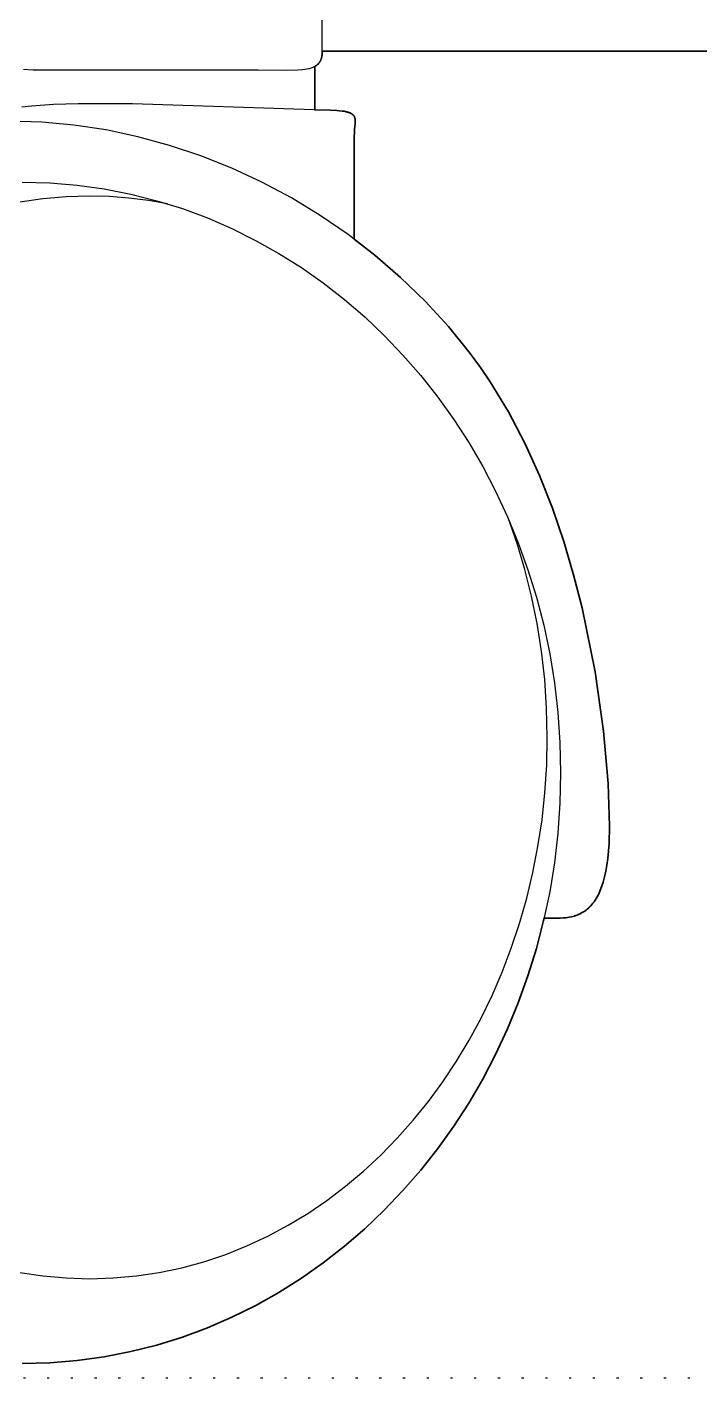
# Model space of a CAD drawing. Header units: millimetres. Extents: x 0 to 1842, y -1115 to 1018.
# Drawn here: x 584.3 to 615.5, y 0 to 62.6 of the extents above; entities that cross this region are included whole.
import ezdxf

# ---------------------------------------------------------------- set-up
doc = ezdxf.new("R2010")
doc.units = ezdxf.units.MM
doc.linetypes.add('Dots', pattern=[1, 0, -1])
doc.layers.add('Blocks', color=7, linetype='Continuous')
for name, color, linetype, lineweight, true_color in [('Blocks$Inner', 7, 'Continuous', 25, 0x007f00), ('Blocks$Outline', 7, 'Continuous', 35, 0xff3f3f), ('Groud', 7, 'Dots', 25, 0x243775)]:
    doc.layers.add(name, color=color, linetype=linetype, lineweight=lineweight, true_color=true_color)

# ---------------------------------------------------------------- blocks, each defined once
blk = doc.blocks.new('Oxford High Office Chair Front')
at = {"layer": 'Blocks$Inner'}
blk.add_line((599.441, 52.76), (599.441, 57.521), dxfattribs=at)
for points in [[(584.108, 60.636), (584.548, 60.619), (585.109, 60.615), (594.982, 60.615), (596.312, 60.602), (596.825, 60.611), (597.044, 60.627), (597.145, 60.639), (597.24, 60.653), (597.328, 60.671), (597.37, 60.681), (597.411, 60.692), (597.488, 60.716), (597.524, 60.73), (597.525, 60.73), (597.526, 60.731), (597.527, 60.731), (597.528, 60.731), (597.53, 60.732), (597.531, 60.732), (597.532, 60.733), (597.533, 60.734), (597.534, 60.734), (597.535, 60.734), (597.536, 60.735), (597.537, 60.735), (597.538, 60.736), (597.539, 60.736), (597.54, 60.736), (597.542, 60.737), (597.559, 60.745), (597.592, 60.76), (597.624, 60.777), (597.625, 60.777), (597.626, 60.778), (597.627, 60.779), (597.628, 60.779), (597.628, 60.78), (597.629, 60.78), (597.63, 60.781), (597.632, 60.781), (597.633, 60.782), (597.633, 60.782), (597.635, 60.783), (597.636, 60.784), (597.637, 60.784), (597.638, 60.785), (597.639, 60.786), (597.64, 60.786), (597.641, 60.787), (597.642, 60.787), (597.643, 60.788), (597.644, 60.788), (597.645, 60.789), (597.646, 60.789), (597.647, 60.79), (597.648, 60.791), (597.649, 60.791), (597.649, 60.792), (597.65, 60.792), (597.651, 60.793), (597.652, 60.793), (597.653, 60.794), (597.654, 60.795), (597.655, 60.795), (597.656, 60.796), (597.657, 60.796), (597.658, 60.797), (597.659, 60.798), (597.66, 60.798), (597.66, 60.799), (597.661, 60.799), (597.662, 60.8), (597.663, 60.801), (597.664, 60.801), (597.665, 60.802), (597.666, 60.802), (597.667, 60.803), (597.668, 60.803), (597.669, 60.804), (597.67, 60.804), (597.67, 60.805), (597.671, 60.806), (597.672, 60.807), (597.673, 60.807), (597.674, 60.808), (597.675, 60.809), (597.676, 60.809), (597.677, 60.81), (597.678, 60.81), (597.679, 60.811), (597.679, 60.811), (597.68, 60.812), (597.681, 60.813), (597.682, 60.813), (597.683, 60.814), (597.697, 60.824), (597.698, 60.824), (597.699, 60.825), (597.7, 60.825), (597.7, 60.826), (597.701, 60.827), (597.702, 60.828), (597.703, 60.828), (597.704, 60.829), (597.705, 60.829), (597.705, 60.83), (597.706, 60.831), (597.707, 60.832), (597.708, 60.832), (597.709, 60.832), (597.71, 60.833), (597.71, 60.834), (597.736, 60.855), (597.761, 60.878), (597.784, 60.902), (597.806, 60.927), (597.826, 60.953), (597.836, 60.967), (597.845, 60.981), (597.854, 60.996), (597.854, 60.996), (597.855, 60.998), (597.855, 60.998), (597.856, 60.999), (597.856, 61), (597.857, 61.001), (597.857, 61.002), (597.858, 61.002), (597.858, 61.004), (597.859, 61.005), (597.859, 61.006), (597.86, 61.007), (597.86, 61.008), (597.861, 61.008), (597.862, 61.009), (597.862, 61.01), (597.863, 61.011), (597.863, 61.012), (597.864, 61.014), (597.865, 61.015), (597.865, 61.016), (597.866, 61.017), (597.866, 61.018), (597.867, 61.019), (597.867, 61.02), (597.868, 61.021), (597.868, 61.021), (597.869, 61.023), (597.869, 61.023), (597.87, 61.024), (597.87, 61.025), (597.871, 61.026), (597.871, 61.027), (597.871, 61.028), (597.872, 61.029), (597.873, 61.031), (597.873, 61.031), (597.874, 61.032), (597.874, 61.033), (597.875, 61.034), (597.875, 61.035), (597.876, 61.036), (597.876, 61.037), (597.877, 61.038), (597.877, 61.039), (597.878, 61.04), (597.878, 61.041), (597.878, 61.042), (597.879, 61.043), (597.879, 61.044), (597.88, 61.045), (597.88, 61.046), (597.881, 61.047), (597.882, 61.048), (597.882, 61.049), (597.885, 61.057), (597.886, 61.058), (597.887, 61.058), (597.887, 61.06), (597.888, 61.061), (597.888, 61.062), (597.888, 61.063), (597.889, 61.064), (597.889, 61.065), (597.889, 61.066), (597.89, 61.067), (597.89, 61.068), (597.891, 61.069), (597.891, 61.07), (597.892, 61.071), (597.892, 61.072), (597.893, 61.073), (597.899, 61.09), (597.906, 61.107), (597.906, 61.107), (597.906, 61.108), (597.907, 61.11), (597.907, 61.111), (597.908, 61.112), (597.908, 61.113), (597.908, 61.114), (597.909, 61.115), (597.909, 61.116), (597.909, 61.117), (597.91, 61.118), (597.91, 61.119), (597.91, 61.12), (597.911, 61.122), (597.912, 61.123), (597.912, 61.124), (597.917, 61.141), (597.918, 61.143), (597.918, 61.144), (597.919, 61.145), (597.919, 61.146), (597.919, 61.147), (597.92, 61.148), (597.92, 61.149), (597.92, 61.151), (597.92, 61.152), (597.921, 61.153), (597.921, 61.154), (597.921, 61.155), (597.922, 61.156), (597.922, 61.157), (597.922, 61.158), (597.923, 61.16), (597.923, 61.161), (597.923, 61.162), (597.924, 61.163), (597.924, 61.164), (597.925, 61.166), (597.925, 61.167), (597.925, 61.167), (597.925, 61.169), (597.926, 61.17), (597.926, 61.171), (597.926, 61.172), (597.927, 61.174), (597.927, 61.175), (597.927, 61.176), (597.928, 61.177), (597.928, 61.178), (597.937, 61.216), (597.944, 61.256), (597.951, 61.298), (597.955, 61.341), (597.959, 61.386), (597.961, 61.481), (704.624, 61.481)], [(597.961, 61.481), (597.961, 78.988)], [(597.607, 60.777), (597.607, 58.758)], [(599.441, 57.521), (599.447, 57.698), (599.459, 57.858), (599.484, 58.132), (599.487, 58.191), (599.487, 58.192), (599.487, 58.193), (599.487, 58.194), (599.487, 58.195), (599.487, 58.198), (599.487, 58.199), (599.487, 58.2), (599.487, 58.201), (599.487, 58.202), (599.487, 58.203), (599.487, 58.204), (599.487, 58.205), (599.487, 58.206), (599.487, 58.207), (599.487, 58.208), (599.487, 58.208), (599.487, 58.209), (599.487, 58.21), (599.487, 58.211), (599.488, 58.212), (599.487, 58.212), (599.487, 58.213), (599.487, 58.215), (599.487, 58.215), (599.487, 58.216), (599.487, 58.219), (599.488, 58.22), (599.487, 58.221), (599.487, 58.222), (599.487, 58.223), (599.487, 58.224), (599.487, 58.225), (599.487, 58.226), (599.487, 58.227), (599.487, 58.227), (599.487, 58.228), (599.487, 58.229), (599.487, 58.229), (599.487, 58.231), (599.487, 58.231), (599.487, 58.232), (599.487, 58.233), (599.487, 58.247), (599.487, 58.247), (599.487, 58.249), (599.487, 58.249), (599.487, 58.25), (599.487, 58.251), (599.487, 58.252), (599.487, 58.253), (599.487, 58.254), (599.487, 58.254), (599.487, 58.255), (599.487, 58.256), (599.487, 58.257), (599.487, 58.258), (599.487, 58.259), (599.487, 58.26), (599.487, 58.26), (599.487, 58.261), (599.487, 58.262), (599.487, 58.263), (599.486, 58.263), (599.486, 58.265), (599.486, 58.265), (599.486, 58.266), (599.486, 58.267), (599.487, 58.268), (599.486, 58.269), (599.486, 58.269), (599.486, 58.27), (599.486, 58.271), (599.486, 58.272), (599.486, 58.272), (599.486, 58.273), (599.486, 58.274), (599.486, 58.275), (599.486, 58.276), (599.486, 58.277), (599.486, 58.278), (599.486, 58.279), (599.486, 58.28), (599.486, 58.28), (599.485, 58.281), (599.486, 58.282), (599.486, 58.283), (599.485, 58.284), (599.485, 58.285), (599.485, 58.285), (599.485, 58.286), (599.485, 58.287), (599.485, 58.288), (599.485, 58.289), (599.485, 58.289), (599.485, 58.29), (599.485, 58.291), (599.485, 58.292), (599.485, 58.292), (599.484, 58.293), (599.485, 58.294), (599.484, 58.295), (599.485, 58.296), (599.484, 58.297), (599.484, 58.297), (599.484, 58.298), (599.484, 58.299), (599.484, 58.3), (599.484, 58.301), (599.484, 58.302), (599.484, 58.302), (599.484, 58.303), (599.484, 58.303), (599.483, 58.304), (599.483, 58.305), (599.484, 58.306), (599.483, 58.307), (599.483, 58.307), (599.483, 58.309), (599.483, 58.309), (599.483, 58.31), (599.483, 58.31), (599.483, 58.312), (599.481, 58.324), (599.481, 58.324), (599.481, 58.325), (599.481, 58.326), (599.481, 58.327), (599.481, 58.328), (599.481, 58.328), (599.481, 58.329), (599.481, 58.329), (599.48, 58.331), (599.48, 58.332), (599.48, 58.332), (599.48, 58.333), (599.48, 58.333), (599.48, 58.334), (599.48, 58.335), (599.479, 58.336), (599.48, 58.336), (599.479, 58.337), (599.479, 58.338), (599.479, 58.339), (599.479, 58.339), (599.479, 58.34), (599.479, 58.341), (599.478, 58.342), (599.478, 58.343), (599.478, 58.344), (599.478, 58.344), (599.478, 58.344), (599.478, 58.345), (599.478, 58.346), (599.478, 58.347), (599.477, 58.348), (599.478, 58.348), (599.477, 58.349), (599.477, 58.35), (599.477, 58.351), (599.477, 58.352), (599.477, 58.352), (599.476, 58.353), (599.476, 58.354), (599.476, 58.354), (599.476, 58.355), (599.476, 58.356), (599.476, 58.357), (599.475, 58.357), (599.475, 58.358), (599.475, 58.359), (599.475, 58.359), (599.475, 58.36), (599.475, 58.361), (599.475, 58.362), (599.474, 58.362), (599.474, 58.363), (599.474, 58.364), (599.474, 58.365), (599.474, 58.365), (599.473, 58.366), (599.473, 58.367), (599.473, 58.367), (599.473, 58.368), (599.473, 58.368), (599.473, 58.369), (599.472, 58.37), (599.472, 58.371), (599.472, 58.372), (599.472, 58.372), (599.472, 58.373), (599.472, 58.374), (599.472, 58.375), (599.471, 58.375), (599.471, 58.376), (599.471, 58.377), (599.471, 58.377), (599.471, 58.378), (599.471, 58.379), (599.47, 58.379), (599.47, 58.38), (599.47, 58.381), (599.47, 58.382), (599.47, 58.382), (599.47, 58.383), (599.469, 58.384), (599.469, 58.384), (599.469, 58.385), (599.468, 58.385), (599.468, 58.386), (599.468, 58.387), (599.468, 58.388), (599.468, 58.388), (599.467, 58.389), (599.467, 58.39), (599.467, 58.39), (599.467, 58.391), (599.467, 58.392), (599.467, 58.393), (599.466, 58.393), (599.466, 58.394), (599.466, 58.395), (599.466, 58.396), (599.465, 58.396), (599.465, 58.397), (599.465, 58.397), (599.465, 58.398), (599.464, 58.398), (599.464, 58.399), (599.464, 58.4), (599.464, 58.401), (599.464, 58.401), (599.463, 58.402), (599.463, 58.403), (599.463, 58.404), (599.463, 58.404), (599.463, 58.405), (599.462, 58.406), (599.462, 58.406), (599.462, 58.407), (599.462, 58.407), (599.461, 58.408), (599.461, 58.409), (599.461, 58.409), (599.461, 58.41), (599.46, 58.411), (599.46, 58.412), (599.46, 58.412), (599.459, 58.413), (599.459, 58.413), (599.459, 58.414), (599.459, 58.415), (599.455, 58.425), (599.454, 58.426), (599.454, 58.427), (599.454, 58.427), (599.453, 58.428), (599.453, 58.428), (599.453, 58.429), (599.452, 58.43), (599.452, 58.43), (599.452, 58.431), (599.452, 58.432), (599.452, 58.433), (599.451, 58.433), (599.451, 58.434), (599.451, 58.434), (599.45, 58.435), (599.45, 58.436), (599.45, 58.436), (599.45, 58.437), (599.449, 58.437), (599.449, 58.438), (599.448, 58.439), (599.448, 58.439), (599.448, 58.44), (599.448, 58.441), (599.448, 58.441), (599.447, 58.442), (599.447, 58.442), (599.447, 58.443), (599.446, 58.444), (599.446, 58.445), (599.445, 58.445), (599.445, 58.446), (599.445, 58.446), (599.444, 58.447), (599.444, 58.448), (599.444, 58.448), (599.444, 58.449), (599.443, 58.449), (599.443, 58.45), (599.443, 58.45), (599.442, 58.451), (599.442, 58.452), (599.441, 58.452), (599.441, 58.453), (599.441, 58.453), (599.44, 58.454), (599.44, 58.456), (599.44, 58.456), (599.439, 58.457), (599.439, 58.457), (599.439, 58.458), (599.438, 58.458), (599.438, 58.459), (599.437, 58.46), (599.437, 58.46), (599.437, 58.461), (599.437, 58.461), (599.436, 58.462), (599.436, 58.463), (599.436, 58.463), (599.435, 58.464), (599.435, 58.465), (599.434, 58.465), (599.434, 58.466), (599.433, 58.466), (599.433, 58.467), (599.433, 58.468), (599.432, 58.468), (599.432, 58.469), (599.432, 58.469), (599.431, 58.47), (599.431, 58.471), (599.431, 58.471), (599.43, 58.472), (599.43, 58.472), (599.429, 58.473), (599.429, 58.474), (599.429, 58.474), (599.428, 58.475), (599.428, 58.476), (599.427, 58.476), (599.427, 58.476), (599.427, 58.477), (599.426, 58.478), (599.426, 58.479), (599.425, 58.479), (599.425, 58.479), (599.425, 58.48), (599.424, 58.48), (599.424, 58.481), (599.423, 58.482), (599.423, 58.482), (599.422, 58.483), (599.422, 58.484), (599.422, 58.484), (599.421, 58.485), (599.421, 58.485), (599.42, 58.486), (599.42, 58.487), (599.42, 58.487), (599.419, 58.487), (599.419, 58.488), (599.418, 58.489), (599.418, 58.489), (599.418, 58.49), (599.417, 58.491), (599.417, 58.491), (599.415, 58.493), (599.414, 58.494), (599.414, 58.494), (599.414, 58.495), (599.413, 58.496), (599.412, 58.496), (599.412, 58.497), (599.412, 58.497), (599.411, 58.498), (599.411, 58.498), (599.41, 58.499), (599.41, 58.499), (599.409, 58.5), (599.409, 58.501), (599.409, 58.501), (599.408, 58.502), (599.408, 58.502), (599.407, 58.503), (599.407, 58.503), (599.406, 58.504), (599.406, 58.504), (599.405, 58.505), (599.405, 58.506), (599.404, 58.506), (599.404, 58.507), (599.403, 58.507), (599.403, 58.508), (599.403, 58.509), (599.402, 58.509), (599.401, 58.51), (599.401, 58.51), (599.4, 58.51), (599.4, 58.511), (599.399, 58.511), (599.399, 58.512), (599.399, 58.513), (599.398, 58.513), (599.398, 58.513), (599.397, 58.514), (599.397, 58.515), (599.396, 58.515), (599.396, 58.516), (599.395, 58.517), (599.394, 58.517), (599.394, 58.517), (599.393, 58.518), (599.393, 58.519), (599.392, 58.519), (599.392, 58.52), (599.391, 58.52), (599.391, 58.521), (599.39, 58.521), (599.389, 58.522), (599.389, 58.522), (599.388, 58.523), (599.388, 58.523), (599.388, 58.524), (599.387, 58.525), (599.386, 58.525), (599.386, 58.526), (599.385, 58.526), (599.384, 58.527), (599.384, 58.528), (599.383, 58.528), (599.365, 58.544), (599.344, 58.56), (599.344, 58.56), (599.343, 58.561), (599.343, 58.561), (599.342, 58.562), (599.341, 58.562), (599.341, 58.563), (599.34, 58.563), (599.339, 58.564), (599.334, 58.568), (599.333, 58.568), (599.332, 58.568), (599.332, 58.569), (599.331, 58.569), (599.33, 58.57), (599.329, 58.57), (599.328, 58.571), (599.328, 58.571), (599.327, 58.572), (599.326, 58.572), (599.326, 58.573), (599.325, 58.573), (599.324, 58.573), (599.324, 58.574), (599.323, 58.574), (599.322, 58.575), (599.31, 58.582), (599.309, 58.582), (599.309, 58.583), (599.308, 58.583), (599.307, 58.584), (599.307, 58.584), (599.305, 58.585), (599.305, 58.585), (599.304, 58.585), (599.303, 58.586), (599.303, 58.586), (599.302, 58.587), (599.301, 58.587), (599.3, 58.588), (599.3, 58.588), (599.299, 58.589), (599.298, 58.589), (599.297, 58.59), (599.296, 58.59), (599.295, 58.59), (599.295, 58.591), (599.294, 58.591), (599.293, 58.592), (599.292, 58.592), (599.292, 58.593), (599.291, 58.593), (599.29, 58.593), (599.289, 58.594), (599.288, 58.594), (599.287, 58.595), (599.286, 58.595), (599.286, 58.596), (599.285, 58.596), (599.271, 58.603), (599.271, 58.603), (599.27, 58.604), (599.269, 58.604), (599.268, 58.604), (599.267, 58.605), (599.266, 58.605), (599.265, 58.606), (599.264, 58.606), (599.263, 58.606), (599.263, 58.607), (599.262, 58.607), (599.261, 58.608), (599.26, 58.608), (599.259, 58.608), (599.258, 58.609), (599.257, 58.609), (599.256, 58.61), (599.256, 58.61), (599.254, 58.611), (599.253, 58.611), (599.253, 58.611), (599.252, 58.612), (599.251, 58.612), (599.25, 58.613), (599.249, 58.613), (599.248, 58.614), (599.248, 58.614), (599.246, 58.614), (599.246, 58.615), (599.245, 58.615), (599.244, 58.615), (599.243, 58.615), (599.242, 58.616), (599.241, 58.616), (599.24, 58.617), (599.239, 58.617), (599.238, 58.618), (599.237, 58.618), (599.236, 58.619), (599.235, 58.619), (599.228, 58.622), (599.226, 58.622), (599.226, 58.623), (599.225, 58.623), (599.224, 58.623), (599.223, 58.624), (599.222, 58.624), (599.221, 58.625), (599.22, 58.625), (599.219, 58.625), (599.218, 58.626), (599.217, 58.626), (599.216, 58.626), (599.215, 58.627), (599.214, 58.627), (599.213, 58.628), (599.212, 58.628), (599.179, 58.64), (599.143, 58.651), (599.142, 58.651), (599.141, 58.651), (599.139, 58.652), (599.138, 58.652), (599.137, 58.652), (599.136, 58.653), (599.135, 58.653), (599.134, 58.653), (599.132, 58.654), (599.131, 58.654), (599.13, 58.654), (599.129, 58.655), (599.128, 58.655), (599.127, 58.655), (599.125, 58.655), (599.124, 58.656), (599.123, 58.656), (599.122, 58.656), (599.12, 58.657), (599.119, 58.657), (599.118, 58.657), (599.117, 58.658), (599.116, 58.658), (599.115, 58.658), (599.105, 58.661), (599.104, 58.661), (599.102, 58.662), (599.101, 58.662), (599.099, 58.662), (599.098, 58.663), (599.097, 58.663), (599.096, 58.663), (599.095, 58.664), (599.094, 58.664), (599.092, 58.664), (599.091, 58.664), (599.09, 58.665), (599.088, 58.665), (599.087, 58.665), (599.086, 58.665), (599.085, 58.666), (599.083, 58.666), (599.082, 58.667), (599.081, 58.667), (599.079, 58.667), (599.078, 58.667), (599.077, 58.668), (599.076, 58.668), (599.074, 58.668), (599.073, 58.669), (599.072, 58.669), (599.071, 58.669), (599.069, 58.669), (599.068, 58.67), (599.066, 58.67), (599.064, 58.67), (598.974, 58.689), (598.874, 58.704), (598.636, 58.729), (598.346, 58.746), (597.588, 58.758), (589.161, 59.043), (586.635, 59.04), (585.493, 59.001), (584.475, 58.931), (584.024, 58.882)], [(608.245, 21.304), (608.746, 21.299), (609.004, 21.305), (609.134, 21.313), (609.262, 21.327), (609.391, 21.346), (609.519, 21.372), (609.645, 21.405), (609.648, 21.406), (609.65, 21.406), (609.651, 21.407), (609.653, 21.407), (609.655, 21.408), (609.658, 21.409), (609.659, 21.409), (609.661, 21.41), (609.664, 21.41), (609.665, 21.411), (609.667, 21.412), (609.669, 21.412), (609.671, 21.413), (609.673, 21.413), (609.675, 21.414), (609.677, 21.415), (609.708, 21.425), (609.771, 21.447), (609.772, 21.448), (609.774, 21.448), (609.776, 21.449), (609.778, 21.45), (609.78, 21.451), (609.782, 21.452), (609.784, 21.452), (609.786, 21.453), (609.787, 21.454), (609.789, 21.455), (609.791, 21.455), (609.794, 21.456), (609.795, 21.457), (609.797, 21.458), (609.799, 21.458), (609.801, 21.459), (609.832, 21.472), (609.893, 21.499), (609.894, 21.5), (609.896, 21.5), (609.898, 21.501), (609.9, 21.502), (609.902, 21.503), (609.904, 21.504), (609.906, 21.505), (609.908, 21.506), (609.91, 21.507), (609.911, 21.507), (609.913, 21.509), (609.915, 21.51), (609.923, 21.513), (609.953, 21.529), (610.013, 21.561), (610.072, 21.596), (610.129, 21.635), (610.187, 21.676), (610.243, 21.721), (610.298, 21.769), (610.326, 21.795), (610.327, 21.796), (610.329, 21.798), (610.331, 21.799), (610.332, 21.801), (610.339, 21.808), (610.341, 21.809), (610.342, 21.811), (610.344, 21.812), (610.346, 21.814), (610.347, 21.816), (610.349, 21.818), (610.352, 21.821), (610.354, 21.823), (610.356, 21.824), (610.358, 21.826), (610.359, 21.827), (610.361, 21.829), (610.363, 21.831), (610.364, 21.832), (610.366, 21.834), (610.368, 21.836), (610.369, 21.838), (610.371, 21.839), (610.373, 21.841), (610.374, 21.843), (610.376, 21.844), (610.379, 21.848), (610.392, 21.862), (610.406, 21.876), (610.458, 21.935), (610.509, 21.997), (610.559, 22.064), (610.607, 22.135), (610.655, 22.209), (610.701, 22.289), (610.746, 22.373), (610.789, 22.461), (610.83, 22.554), (610.909, 22.753), (610.981, 22.974), (611.046, 23.215), (611.104, 23.478), (611.154, 23.764), (611.195, 24.074), (611.253, 24.769), (611.273, 25.572), (611.209, 27.548), (610.997, 29.968), (610.605, 32.718), (610, 35.686), (609.608, 37.216), (609.151, 38.759), (608.625, 40.299), (608.025, 41.822), (607.349, 43.316), (606.591, 44.764), (605.749, 46.154), (605.294, 46.823), (604.816, 47.471), (603.804, 48.713), (602.727, 49.888), (601.59, 50.992), (600.397, 52.024), (599.152, 52.983), (597.862, 53.867), (596.53, 54.675), (595.162, 55.405), (593.761, 56.055), (592.334, 56.623), (590.883, 57.109), (589.415, 57.51), (587.934, 57.824), (586.444, 58.051), (584.951, 58.188), (583.459, 58.235)], [(584.051, 55.41), (585.335, 55.375), (586.602, 55.269), (587.851, 55.095), (589.08, 54.854), (590.288, 54.549), (591.472, 54.179), (592.632, 53.749), (593.765, 53.259), (594.87, 52.711), (595.947, 52.107), (596.992, 51.447), (598.005, 50.736), (598.983, 49.972), (599.926, 49.16), (600.832, 48.3), (601.699, 47.393), (602.524, 46.442), (603.309, 45.449), (604.05, 44.415), (604.746, 43.342), (605.395, 42.231), (605.996, 41.085), (606.547, 39.905), (607.047, 38.692), (607.494, 37.449), (607.886, 36.177), (608.223, 34.879), (608.501, 33.554), (608.721, 32.206), (608.879, 30.836), (608.976, 29.446), (609.008, 28.038), (608.976, 26.629), (608.879, 25.239), (608.721, 23.869), (608.501, 22.521), (608.222, 21.197), (607.886, 19.897), (607.494, 18.626), (607.047, 17.383), (606.547, 16.171), (605.996, 14.99), (605.395, 13.844), (604.746, 12.733), (604.05, 11.66), (603.309, 10.626), (602.525, 9.633), (601.699, 8.682), (600.832, 7.776), (599.926, 6.916), (598.983, 6.103), (598.005, 5.34), (596.992, 4.627), (595.947, 3.968), (594.871, 3.364), (593.765, 2.816), (592.632, 2.326), (591.472, 1.895), (590.288, 1.527), (589.08, 1.221), (587.851, 0.98), (586.602, 0.806), (585.335, 0.7), (584.051, 0.665)], [(590.781, 54.403), (589.895, 54.56), (588.997, 54.673), (588.089, 54.742), (587.17, 54.765), (586.078, 54.732), (585.001, 54.635), (583.939, 54.476)], [(583.939, 4.889), (585.001, 4.729), (586.078, 4.633), (587.17, 4.6), (588.263, 4.633), (589.34, 4.729), (590.402, 4.889), (591.447, 5.11), (592.473, 5.389), (593.481, 5.728), (594.467, 6.122), (595.43, 6.572), (596.37, 7.073), (597.285, 7.627), (598.174, 8.231), (599.035, 8.884), (599.867, 9.583), (600.668, 10.328), (601.438, 11.117), (602.175, 11.947), (602.878, 12.818), (603.545, 13.728), (604.175, 14.675), (604.766, 15.659), (605.318, 16.677), (605.829, 17.727), (606.298, 18.809), (606.723, 19.92), (607.103, 21.059), (607.436, 22.224), (607.722, 23.414), (607.959, 24.628), (608.146, 25.863), (608.281, 27.119), (608.363, 28.392), (608.39, 29.683), (608.36, 31.032), (608.271, 32.361), (608.124, 33.67), (607.92, 34.957), (607.662, 36.22), (607.351, 37.457), (606.988, 38.667), (606.575, 39.848)]]:
    blk.add_lwpolyline(points, dxfattribs=at)
at = {"layer": 'Blocks$Outline'}
for points in [[(698.855, 61.481), (597.961, 61.481), (597.959, 61.386), (597.955, 61.341), (597.951, 61.298), (597.944, 61.256), (597.937, 61.216), (597.928, 61.178), (597.928, 61.177), (597.927, 61.176), (597.927, 61.175), (597.927, 61.174), (597.926, 61.172), (597.926, 61.171), (597.926, 61.17), (597.925, 61.169), (597.925, 61.167), (597.925, 61.167), (597.925, 61.166), (597.924, 61.164), (597.924, 61.163), (597.923, 61.162), (597.923, 61.161), (597.923, 61.16), (597.922, 61.158), (597.922, 61.157), (597.922, 61.156), (597.921, 61.155), (597.921, 61.154), (597.921, 61.153), (597.92, 61.152), (597.92, 61.151), (597.92, 61.149), (597.92, 61.148), (597.919, 61.147), (597.919, 61.146), (597.919, 61.145), (597.918, 61.144), (597.918, 61.143), (597.917, 61.141), (597.912, 61.124), (597.912, 61.123), (597.911, 61.122), (597.91, 61.12), (597.91, 61.119), (597.91, 61.118), (597.909, 61.117), (597.909, 61.116), (597.909, 61.115), (597.908, 61.114), (597.908, 61.113), (597.908, 61.112), (597.907, 61.111), (597.907, 61.11), (597.906, 61.108), (597.906, 61.107), (597.906, 61.107), (597.899, 61.09), (597.893, 61.073), (597.892, 61.072), (597.892, 61.071), (597.891, 61.07), (597.891, 61.069), (597.89, 61.068), (597.89, 61.067), (597.889, 61.066), (597.889, 61.065), (597.889, 61.064), (597.888, 61.063), (597.888, 61.062), (597.888, 61.061), (597.887, 61.06), (597.887, 61.058), (597.886, 61.058), (597.885, 61.057), (597.882, 61.049), (597.882, 61.048), (597.881, 61.047), (597.88, 61.046), (597.88, 61.045), (597.879, 61.044), (597.879, 61.043), (597.878, 61.042), (597.878, 61.041), (597.878, 61.04), (597.877, 61.039), (597.877, 61.038), (597.876, 61.037), (597.876, 61.036), (597.875, 61.035), (597.875, 61.034), (597.874, 61.033), (597.874, 61.032), (597.873, 61.031), (597.873, 61.031), (597.872, 61.029), (597.871, 61.028), (597.871, 61.027), (597.871, 61.026), (597.87, 61.025), (597.87, 61.024), (597.869, 61.023), (597.869, 61.023), (597.868, 61.021), (597.868, 61.021), (597.867, 61.02), (597.867, 61.019), (597.866, 61.018), (597.866, 61.017), (597.865, 61.016), (597.865, 61.015), (597.864, 61.014), (597.863, 61.012), (597.863, 61.011), (597.862, 61.01), (597.862, 61.009), (597.861, 61.008), (597.86, 61.008), (597.86, 61.007), (597.859, 61.006), (597.859, 61.005), (597.858, 61.004), (597.858, 61.002), (597.857, 61.002), (597.857, 61.001), (597.856, 61), (597.856, 60.999), (597.855, 60.998), (597.855, 60.998), (597.854, 60.996), (597.854, 60.996), (597.845, 60.981), (597.836, 60.967), (597.826, 60.953), (597.806, 60.927), (597.784, 60.902), (597.761, 60.878), (597.736, 60.855), (597.71, 60.834), (597.71, 60.833), (597.709, 60.832), (597.708, 60.832), (597.707, 60.832), (597.706, 60.831), (597.705, 60.83), (597.705, 60.829), (597.704, 60.829), (597.703, 60.828), (597.702, 60.828), (597.701, 60.827), (597.7, 60.826), (597.7, 60.825), (597.699, 60.825), (597.698, 60.824), (597.697, 60.824), (597.683, 60.814), (597.682, 60.813), (597.681, 60.813), (597.68, 60.812), (597.679, 60.811), (597.679, 60.811), (597.678, 60.81), (597.677, 60.81), (597.676, 60.809), (597.675, 60.809), (597.674, 60.808), (597.673, 60.807), (597.672, 60.807), (597.671, 60.806), (597.67, 60.805), (597.67, 60.804), (597.669, 60.804), (597.668, 60.803), (597.667, 60.803), (597.666, 60.802), (597.665, 60.802), (597.664, 60.801), (597.663, 60.801), (597.662, 60.8), (597.661, 60.799), (597.66, 60.799), (597.66, 60.798), (597.659, 60.798), (597.658, 60.797), (597.657, 60.796), (597.656, 60.796), (597.655, 60.795), (597.654, 60.795), (597.653, 60.794), (597.652, 60.793), (597.651, 60.793), (597.65, 60.792), (597.649, 60.792), (597.649, 60.791), (597.648, 60.791), (597.647, 60.79), (597.646, 60.789), (597.645, 60.789), (597.644, 60.788), (597.643, 60.788), (597.642, 60.787), (597.641, 60.787), (597.64, 60.786), (597.639, 60.786), (597.638, 60.785), (597.637, 60.784), (597.636, 60.784), (597.635, 60.783), (597.633, 60.782), (597.633, 60.782), (597.632, 60.781), (597.63, 60.781), (597.629, 60.78), (597.628, 60.78), (597.628, 60.779), (597.627, 60.779), (597.626, 60.778), (597.625, 60.777), (597.624, 60.777), (597.607, 60.768)], [(597.607, 60.768), (597.607, 58.758)], [(597.607, 58.758), (598.346, 58.746), (598.636, 58.729), (598.874, 58.704), (598.974, 58.689), (599.064, 58.67), (599.066, 58.67), (599.068, 58.67), (599.069, 58.669), (599.071, 58.669), (599.072, 58.669), (599.073, 58.669), (599.074, 58.668), (599.076, 58.668), (599.077, 58.668), (599.078, 58.667), (599.079, 58.667), (599.081, 58.667), (599.082, 58.667), (599.083, 58.666), (599.085, 58.666), (599.086, 58.665), (599.087, 58.665), (599.088, 58.665), (599.09, 58.665), (599.091, 58.664), (599.092, 58.664), (599.094, 58.664), (599.095, 58.664), (599.096, 58.663), (599.097, 58.663), (599.098, 58.663), (599.099, 58.662), (599.101, 58.662), (599.102, 58.662), (599.104, 58.661), (599.105, 58.661), (599.115, 58.658), (599.116, 58.658), (599.117, 58.658), (599.118, 58.657), (599.119, 58.657), (599.12, 58.657), (599.122, 58.656), (599.123, 58.656), (599.124, 58.656), (599.125, 58.655), (599.127, 58.655), (599.128, 58.655), (599.129, 58.655), (599.13, 58.654), (599.131, 58.654), (599.132, 58.654), (599.134, 58.653), (599.135, 58.653), (599.136, 58.653), (599.137, 58.652), (599.138, 58.652), (599.139, 58.652), (599.141, 58.651), (599.142, 58.651), (599.143, 58.651), (599.179, 58.64), (599.212, 58.628), (599.213, 58.628), (599.214, 58.627), (599.215, 58.627), (599.216, 58.626), (599.217, 58.626), (599.218, 58.626), (599.219, 58.625), (599.22, 58.625), (599.221, 58.625), (599.222, 58.624), (599.223, 58.624), (599.224, 58.623), (599.225, 58.623), (599.226, 58.623), (599.226, 58.622), (599.228, 58.622), (599.235, 58.619), (599.236, 58.619), (599.237, 58.618), (599.238, 58.618), (599.239, 58.617), (599.24, 58.617), (599.241, 58.616), (599.242, 58.616), (599.243, 58.615), (599.244, 58.615), (599.245, 58.615), (599.246, 58.615), (599.246, 58.614), (599.248, 58.614), (599.248, 58.614), (599.249, 58.613), (599.25, 58.613), (599.251, 58.612), (599.252, 58.612), (599.253, 58.611), (599.253, 58.611), (599.254, 58.611), (599.256, 58.61), (599.256, 58.61), (599.257, 58.609), (599.258, 58.609), (599.259, 58.608), (599.26, 58.608), (599.261, 58.608), (599.262, 58.607), (599.263, 58.607), (599.263, 58.606), (599.264, 58.606), (599.265, 58.606), (599.266, 58.605), (599.267, 58.605), (599.268, 58.604), (599.269, 58.604), (599.27, 58.604), (599.271, 58.603), (599.271, 58.603), (599.285, 58.596), (599.286, 58.596), (599.286, 58.595), (599.287, 58.595), (599.288, 58.594), (599.289, 58.594), (599.29, 58.593), (599.291, 58.593), (599.292, 58.593), (599.292, 58.592), (599.293, 58.592), (599.294, 58.591), (599.295, 58.591), (599.295, 58.59), (599.296, 58.59), (599.297, 58.59), (599.298, 58.589), (599.299, 58.589), (599.3, 58.588), (599.3, 58.588), (599.301, 58.587), (599.302, 58.587), (599.303, 58.586), (599.303, 58.586), (599.304, 58.585), (599.305, 58.585), (599.305, 58.585), (599.307, 58.584), (599.307, 58.584), (599.308, 58.583), (599.309, 58.583), (599.309, 58.582), (599.31, 58.582), (599.322, 58.575), (599.323, 58.574), (599.324, 58.574), (599.324, 58.573), (599.325, 58.573), (599.326, 58.573), (599.326, 58.572), (599.327, 58.572), (599.328, 58.571), (599.328, 58.571), (599.329, 58.57), (599.33, 58.57), (599.331, 58.569), (599.332, 58.569), (599.332, 58.568), (599.333, 58.568), (599.334, 58.568), (599.339, 58.564), (599.34, 58.563), (599.341, 58.563), (599.341, 58.562), (599.342, 58.562), (599.343, 58.561), (599.343, 58.561), (599.344, 58.56), (599.344, 58.56), (599.365, 58.544), (599.383, 58.528), (599.384, 58.528), (599.384, 58.527), (599.385, 58.526), (599.386, 58.526), (599.386, 58.525), (599.387, 58.525), (599.388, 58.524), (599.388, 58.523), (599.388, 58.523), (599.389, 58.522), (599.389, 58.522), (599.39, 58.521), (599.391, 58.521), (599.391, 58.52), (599.392, 58.52), (599.392, 58.519), (599.393, 58.519), (599.393, 58.518), (599.394, 58.517), (599.394, 58.517), (599.395, 58.517), (599.396, 58.516), (599.396, 58.515), (599.397, 58.515), (599.397, 58.514), (599.398, 58.513), (599.398, 58.513), (599.399, 58.513), (599.399, 58.512), (599.399, 58.511), (599.4, 58.511), (599.4, 58.51), (599.401, 58.51), (599.401, 58.51), (599.402, 58.509), (599.403, 58.509), (599.403, 58.508), (599.403, 58.507), (599.404, 58.507), (599.404, 58.506), (599.405, 58.506), (599.405, 58.505), (599.406, 58.504), (599.406, 58.504), (599.407, 58.503), (599.407, 58.503), (599.408, 58.502), (599.408, 58.502), (599.409, 58.501), (599.409, 58.501), (599.409, 58.5), (599.41, 58.499), (599.41, 58.499), (599.411, 58.498), (599.411, 58.498), (599.412, 58.497), (599.412, 58.497), (599.412, 58.496), (599.413, 58.496), (599.414, 58.495), (599.414, 58.494), (599.414, 58.494), (599.415, 58.493), (599.417, 58.491), (599.417, 58.491), (599.418, 58.49), (599.418, 58.489), (599.418, 58.489), (599.419, 58.488), (599.419, 58.487), (599.42, 58.487), (599.42, 58.487), (599.42, 58.486), (599.421, 58.485), (599.421, 58.485), (599.422, 58.484), (599.422, 58.484), (599.422, 58.483), (599.423, 58.482), (599.423, 58.482), (599.424, 58.481), (599.424, 58.48), (599.425, 58.48), (599.425, 58.479), (599.425, 58.479), (599.426, 58.479), (599.426, 58.478), (599.427, 58.477), (599.427, 58.476), (599.427, 58.476), (599.428, 58.476), (599.428, 58.475), (599.429, 58.474), (599.429, 58.474), (599.429, 58.473), (599.43, 58.472), (599.43, 58.472), (599.431, 58.471), (599.431, 58.471), (599.431, 58.47), (599.432, 58.469), (599.432, 58.469), (599.432, 58.468), (599.433, 58.468), (599.433, 58.467), (599.433, 58.466), (599.434, 58.466), (599.434, 58.465), (599.435, 58.465), (599.435, 58.464), (599.436, 58.463), (599.436, 58.463), (599.436, 58.462), (599.437, 58.461), (599.437, 58.461), (599.437, 58.46), (599.437, 58.46), (599.438, 58.459), (599.438, 58.458), (599.439, 58.458), (599.439, 58.457), (599.439, 58.457), (599.44, 58.456), (599.44, 58.456), (599.44, 58.454), (599.441, 58.453), (599.441, 58.453), (599.441, 58.452), (599.442, 58.452), (599.442, 58.451), (599.443, 58.45), (599.443, 58.45), (599.443, 58.449), (599.444, 58.449), (599.444, 58.448), (599.444, 58.448), (599.444, 58.447), (599.445, 58.446), (599.445, 58.446), (599.445, 58.445), (599.446, 58.445), (599.446, 58.444), (599.447, 58.443), (599.447, 58.442), (599.447, 58.442), (599.448, 58.441), (599.448, 58.441), (599.448, 58.44), (599.448, 58.439), (599.448, 58.439), (599.449, 58.438), (599.449, 58.437), (599.45, 58.437), (599.45, 58.436), (599.45, 58.436), (599.45, 58.435), (599.451, 58.434), (599.451, 58.434), (599.451, 58.433), (599.452, 58.433), (599.452, 58.432), (599.452, 58.431), (599.452, 58.43), (599.452, 58.43), (599.453, 58.429), (599.453, 58.428), (599.453, 58.428), (599.454, 58.427), (599.454, 58.427), (599.454, 58.426), (599.455, 58.425), (599.459, 58.415), (599.459, 58.414), (599.459, 58.413), (599.459, 58.413), (599.46, 58.412), (599.46, 58.412), (599.46, 58.411), (599.461, 58.41), (599.461, 58.409), (599.461, 58.409), (599.461, 58.408), (599.462, 58.407), (599.462, 58.407), (599.462, 58.406), (599.462, 58.406), (599.463, 58.405), (599.463, 58.404), (599.463, 58.404), (599.463, 58.403), (599.463, 58.402), (599.464, 58.401), (599.464, 58.401), (599.464, 58.4), (599.464, 58.399), (599.464, 58.398), (599.465, 58.398), (599.465, 58.397), (599.465, 58.397), (599.465, 58.396), (599.466, 58.396), (599.466, 58.395), (599.466, 58.394), (599.466, 58.393), (599.467, 58.393), (599.467, 58.392), (599.467, 58.391), (599.467, 58.39), (599.467, 58.39), (599.467, 58.389), (599.468, 58.388), (599.468, 58.388), (599.468, 58.387), (599.468, 58.386), (599.468, 58.385), (599.469, 58.385), (599.469, 58.384), (599.469, 58.384), (599.47, 58.383), (599.47, 58.382), (599.47, 58.382), (599.47, 58.381), (599.47, 58.38), (599.47, 58.379), (599.471, 58.379), (599.471, 58.378), (599.471, 58.377), (599.471, 58.377), (599.471, 58.376), (599.471, 58.375), (599.472, 58.375), (599.472, 58.374), (599.472, 58.373), (599.472, 58.372), (599.472, 58.372), (599.472, 58.371), (599.472, 58.37), (599.473, 58.369), (599.473, 58.368), (599.473, 58.368), (599.473, 58.367), (599.473, 58.367), (599.473, 58.366), (599.474, 58.365), (599.474, 58.365), (599.474, 58.364), (599.474, 58.363), (599.474, 58.362), (599.475, 58.362), (599.475, 58.361), (599.475, 58.36), (599.475, 58.359), (599.475, 58.359), (599.475, 58.358), (599.475, 58.357), (599.476, 58.357), (599.476, 58.356), (599.476, 58.355), (599.476, 58.354), (599.476, 58.354), (599.476, 58.353), (599.477, 58.352), (599.477, 58.352), (599.477, 58.351), (599.477, 58.35), (599.477, 58.349), (599.478, 58.348), (599.477, 58.348), (599.478, 58.347), (599.478, 58.346), (599.478, 58.345), (599.478, 58.344), (599.478, 58.344), (599.478, 58.344), (599.478, 58.343), (599.478, 58.342), (599.479, 58.341), (599.479, 58.34), (599.479, 58.339), (599.479, 58.339), (599.479, 58.338), (599.479, 58.337), (599.48, 58.336), (599.479, 58.336), (599.48, 58.335), (599.48, 58.334), (599.48, 58.333), (599.48, 58.333), (599.48, 58.332), (599.48, 58.332), (599.48, 58.331), (599.481, 58.329), (599.481, 58.329), (599.481, 58.328), (599.481, 58.328), (599.481, 58.327), (599.481, 58.326), (599.481, 58.325), (599.481, 58.324), (599.481, 58.324), (599.483, 58.312), (599.483, 58.31), (599.483, 58.31), (599.483, 58.309), (599.483, 58.309), (599.483, 58.307), (599.483, 58.307), (599.484, 58.306), (599.483, 58.305), (599.483, 58.304), (599.484, 58.303), (599.484, 58.303), (599.484, 58.302), (599.484, 58.302), (599.484, 58.301), (599.484, 58.3), (599.484, 58.299), (599.484, 58.298), (599.484, 58.297), (599.484, 58.297), (599.485, 58.296), (599.484, 58.295), (599.485, 58.294), (599.484, 58.293), (599.485, 58.292), (599.485, 58.292), (599.485, 58.291), (599.485, 58.29), (599.485, 58.289), (599.485, 58.289), (599.485, 58.288), (599.485, 58.287), (599.485, 58.286), (599.485, 58.285), (599.485, 58.285), (599.485, 58.284), (599.486, 58.283), (599.486, 58.282), (599.485, 58.281), (599.486, 58.28), (599.486, 58.28), (599.486, 58.279), (599.486, 58.278), (599.486, 58.277), (599.486, 58.276), (599.486, 58.275), (599.486, 58.274), (599.486, 58.273), (599.486, 58.272), (599.486, 58.272), (599.486, 58.271), (599.486, 58.27), (599.486, 58.269), (599.486, 58.269), (599.487, 58.268), (599.486, 58.267), (599.486, 58.266), (599.486, 58.265), (599.486, 58.265), (599.486, 58.263), (599.487, 58.263), (599.487, 58.262), (599.487, 58.261), (599.487, 58.26), (599.487, 58.26), (599.487, 58.259), (599.487, 58.258), (599.487, 58.257), (599.487, 58.256), (599.487, 58.255), (599.487, 58.254), (599.487, 58.254), (599.487, 58.253), (599.487, 58.252), (599.487, 58.251), (599.487, 58.25), (599.487, 58.249), (599.487, 58.249), (599.487, 58.247), (599.487, 58.247), (599.487, 58.233), (599.487, 58.232), (599.487, 58.231), (599.487, 58.231), (599.487, 58.229), (599.487, 58.229), (599.487, 58.228), (599.487, 58.227), (599.487, 58.227), (599.487, 58.226), (599.487, 58.225), (599.487, 58.224), (599.487, 58.223), (599.487, 58.222), (599.487, 58.221), (599.488, 58.22), (599.487, 58.219), (599.487, 58.216), (599.487, 58.215), (599.487, 58.215), (599.487, 58.213), (599.487, 58.212), (599.488, 58.212), (599.487, 58.211), (599.487, 58.21), (599.487, 58.209), (599.487, 58.208), (599.487, 58.208), (599.487, 58.207), (599.487, 58.206), (599.487, 58.205), (599.487, 58.204), (599.487, 58.203), (599.487, 58.202), (599.487, 58.201), (599.487, 58.2), (599.487, 58.199), (599.487, 58.198), (599.487, 58.195), (599.487, 58.194), (599.487, 58.193), (599.487, 58.192), (599.487, 58.191), (599.484, 58.132), (599.459, 57.858), (599.447, 57.698), (599.441, 57.521), (599.441, 52.76)], [(599.441, 52.76), (600.397, 52.024), (601.59, 50.992), (602.727, 49.888), (603.804, 48.713), (604.816, 47.471), (605.294, 46.823), (605.749, 46.154), (606.591, 44.764), (607.349, 43.316), (608.025, 41.822), (608.625, 40.299), (609.151, 38.759), (609.608, 37.216), (610, 35.686), (610.605, 32.718), (610.997, 29.968), (611.209, 27.548), (611.273, 25.572), (611.253, 24.769), (611.195, 24.074), (611.154, 23.764), (611.104, 23.478), (611.046, 23.215), (610.981, 22.974), (610.909, 22.753), (610.83, 22.554), (610.789, 22.461), (610.746, 22.373), (610.701, 22.289), (610.655, 22.209), (610.607, 22.135), (610.559, 22.064), (610.509, 21.997), (610.458, 21.935), (610.406, 21.876), (610.392, 21.862), (610.379, 21.848), (610.376, 21.844), (610.374, 21.843), (610.373, 21.841), (610.371, 21.839), (610.369, 21.838), (610.368, 21.836), (610.366, 21.834), (610.364, 21.832), (610.363, 21.831), (610.361, 21.829), (610.359, 21.827), (610.358, 21.826), (610.356, 21.824), (610.354, 21.823), (610.352, 21.821), (610.349, 21.818), (610.347, 21.816), (610.346, 21.814), (610.344, 21.812), (610.342, 21.811), (610.341, 21.809), (610.339, 21.808), (610.332, 21.801), (610.331, 21.799), (610.329, 21.798), (610.327, 21.796), (610.326, 21.795), (610.298, 21.769), (610.243, 21.721), (610.187, 21.676), (610.129, 21.635), (610.072, 21.596), (610.013, 21.561), (609.953, 21.529), (609.923, 21.513), (609.915, 21.51), (609.913, 21.509), (609.911, 21.507), (609.91, 21.507), (609.908, 21.506), (609.906, 21.505), (609.904, 21.504), (609.902, 21.503), (609.9, 21.502), (609.898, 21.501), (609.896, 21.5), (609.894, 21.5), (609.893, 21.499), (609.832, 21.472), (609.801, 21.459), (609.799, 21.458), (609.797, 21.458), (609.795, 21.457), (609.794, 21.456), (609.791, 21.455), (609.789, 21.455), (609.787, 21.454), (609.786, 21.453), (609.784, 21.452), (609.782, 21.452), (609.78, 21.451), (609.778, 21.45), (609.776, 21.449), (609.774, 21.448), (609.772, 21.448), (609.771, 21.447), (609.708, 21.425), (609.677, 21.415), (609.675, 21.414), (609.673, 21.413), (609.671, 21.413), (609.669, 21.412), (609.667, 21.412), (609.665, 21.411), (609.664, 21.41), (609.661, 21.41), (609.659, 21.409), (609.658, 21.409), (609.655, 21.408), (609.653, 21.407), (609.651, 21.407), (609.65, 21.406), (609.648, 21.406), (609.645, 21.405), (609.519, 21.372), (609.391, 21.346), (609.262, 21.327), (609.134, 21.313), (609.004, 21.305), (608.746, 21.299), (608.245, 21.304)], [(608.245, 21.304), (608.222, 21.197), (607.886, 19.897), (607.494, 18.626), (607.047, 17.383), (606.547, 16.171), (605.996, 14.99), (605.395, 13.844), (604.746, 12.733), (604.05, 11.66), (603.309, 10.626), (602.525, 9.633), (601.699, 8.682), (600.832, 7.776), (599.926, 6.916), (598.983, 6.103), (598.005, 5.34), (596.992, 4.627), (595.947, 3.968), (594.871, 3.364), (593.765, 2.816), (592.632, 2.326), (591.472, 1.895), (590.288, 1.527), (589.08, 1.221), (587.851, 0.98), (586.602, 0.806), (585.335, 0.7), (584.051, 0.665)]]:
    blk.add_lwpolyline(points, dxfattribs=at)

msp = doc.modelspace()

# ---------------------------------------------------------------- linework, layer by layer
at = {"layer": 'Groud'}
msp.add_lwpolyline([(0, 0), (814.043, 0)], dxfattribs=at)

# ---------------------------------------------------------------- block references
at = {"layer": 'Blocks'}
msp.add_blockref('Oxford High Office Chair Front', (0, 0), dxfattribs=at)

doc.saveas('drawing.dxf')
